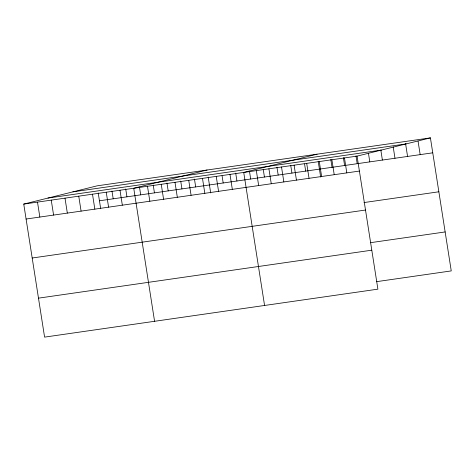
<?xml version="1.0" encoding="UTF-8"?>
<svg xmlns="http://www.w3.org/2000/svg" width="475" height="475" viewBox="0 0 475 475"><rect width="100%" height="100%" fill="white"/><g stroke="black" fill="none" stroke-linecap="round" stroke-linejoin="round"><path stroke-width="0.71" d="M430.415 137.875L357.063 156.121L377.898 289.156L44.585 337.125L23.75 204.09L97.102 185.844L430.415 137.875L451.25 270.91L376.396 281.687M207.094 170.014L133.742 188.26L154.577 321.296M317.092 154.185L243.734 172.431L264.569 305.467M72.895 191.864L406.208 143.895M47.957 198.069L381.271 150.1M23.75 204.09L357.063 156.121M99.441 200.788L432.755 152.819M26.089 219.034L359.403 171.065M364.01 202.564L438.858 191.787M32.193 258.008L365.507 210.033M370.298 242.713L445.146 231.942M38.481 298.158L371.794 250.188M418.048 141.111L420.167 154.63M405.567 143.634L407.574 156.447M393.199 146.87L394.98 158.258M380.831 150.106L382.393 160.069M368.463 153.342L369.799 161.88M355.983 155.865L357.206 163.691M344.47 157.932L346.809 172.876M343.389 157.676L344.613 165.508M331.883 159.743L334.222 174.687M330.796 159.487L332.025 167.319M319.289 161.553L321.628 176.504M318.202 161.298L320.673 177.068M306.696 163.364L309.035 178.315M304.57 163.994L305.68 171.107M294.102 165.181L296.447 180.126M290.706 165.258L291.935 173.09M281.515 166.992L283.854 181.937M276.955 167.236L278.184 175.067M268.921 168.803L271.261 183.748M263.209 169.213L264.433 177.044M256.328 170.614L258.667 185.565M249.458 171.196L250.687 179.022M235.707 173.173L236.936 181.005M229.989 174.408L232.328 189.353M222.074 175.863L223.185 182.982M216.238 176.385L218.577 191.33M208.21 177.133L210.68 192.898M202.487 178.362L204.832 193.313M194.465 179.111L195.688 186.936M188.741 180.346L191.081 195.29M180.714 181.088L181.937 188.919M174.99 182.323L177.329 197.268M166.963 183.065L168.192 190.897M161.245 184.3L163.584 199.245M153.217 185.048L154.44 192.874M147.493 186.277L149.833 201.228M139.466 187.025L140.689 194.857M125.715 189.002L126.944 196.834M119.997 190.237L122.336 205.182M111.969 190.98L113.192 198.811M106.246 192.215L108.585 207.165M98.218 192.963L100.688 208.727M92.494 194.192L94.834 209.143M78.749 196.175L81.088 211.12M64.998 198.152L67.337 213.097M51.247 200.129L53.592 215.08M37.501 202.112L39.841 217.057"/></g></svg>
